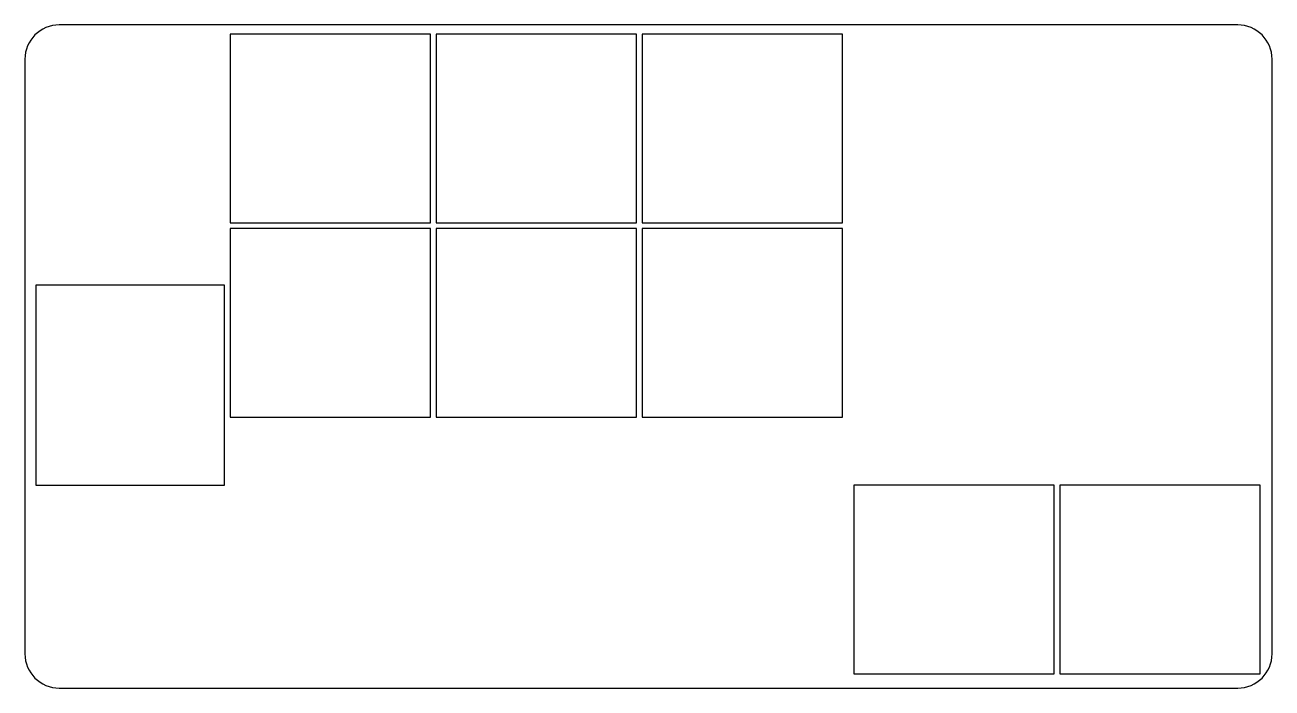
# Model space of a CAD drawing. Header units: millimetres. Extents: x 146 to 255, y -179 to -121.
import ezdxf

# ---------------------------------------------------------------- set-up
doc = ezdxf.new("R2010")
doc.units = ezdxf.units.MM

msp = doc.modelspace()

# ---------------------------------------------------------------- linework, layer by layer
for p, q in [((251.8, -121), (148.8, -121)), ((181.25, -121.81), (163.75, -121.81)), ((163.75, -121.81), (163.75, -138.31)), ((181.25, -138.31), (181.25, -121.81)), ((199.25, -121.81), (181.75, -121.81)), ((181.75, -121.81), (181.75, -138.31)), ((199.25, -138.31), (199.25, -121.81)), ((217.25, -121.81), (199.75, -121.81)), ((199.75, -121.81), (199.75, -138.31)), ((217.25, -138.31), (217.25, -121.81)), ((145.8, -124), (145.8, -176)), ((254.8, -176), (254.8, -124)), ((163.75, -138.31), (181.25, -138.31)), ((181.75, -138.31), (199.25, -138.31)), ((199.75, -138.31), (217.25, -138.31)), ((181.25, -138.81), (163.75, -138.81)), ((163.75, -138.81), (163.75, -155.31)), ((181.25, -155.31), (181.25, -138.81)), ((199.25, -138.81), (181.75, -138.81)), ((181.75, -138.81), (181.75, -155.31)), ((199.25, -155.31), (199.25, -138.81)), ((217.25, -138.81), (199.75, -138.81)), ((199.75, -138.81), (199.75, -155.31)), ((217.25, -155.31), (217.25, -138.81)), ((146.75, -143.75), (146.75, -161.25)), ((163.25, -143.75), (146.75, -143.75)), ((163.25, -161.25), (163.25, -143.75)), ((163.75, -155.31), (181.25, -155.31)), ((181.75, -155.31), (199.25, -155.31)), ((199.75, -155.31), (217.25, -155.31)), ((146.75, -161.25), (163.25, -161.25)), ((235.75, -161.25), (218.25, -161.25)), ((218.25, -161.25), (218.25, -177.75)), ((235.75, -177.75), (235.75, -161.25)), ((253.75, -161.25), (236.25, -161.25)), ((236.25, -161.25), (236.25, -177.75)), ((253.75, -177.75), (253.75, -161.25)), ((218.25, -177.75), (235.75, -177.75)), ((236.25, -177.75), (253.75, -177.75)), ((148.8, -179), (251.8, -179))]:
    msp.add_line(p, q)
for centre, start, end in [((148.8, -124), 90, 180), ((251.8, -124), 0, 90), ((148.8, -176), 180, 270), ((251.8, -176), 270, 0)]:
    msp.add_arc(centre, 3, start, end)

doc.saveas('drawing.dxf')
